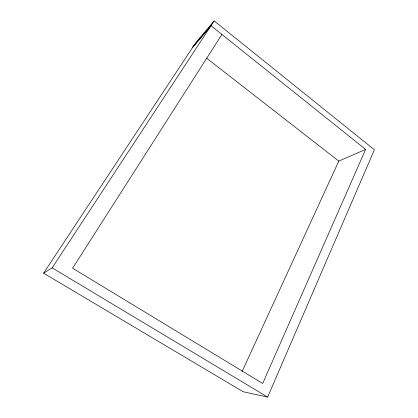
<?xml version="1.0" encoding="UTF-8"?>
<svg xmlns="http://www.w3.org/2000/svg" width="418" height="418" viewBox="0 0 418 418"><rect width="100%" height="100%" fill="white"/><g stroke="black" fill="none" stroke-linecap="round" stroke-linejoin="round"><path stroke-width="0.63" d="M267.64 397.1L374.403 149.769L214.157 20.9L195.702 42.767L43.597 273.179L243.135 391.729L267.64 397.1L52.151 267.86L43.597 273.179M210.996 25.717L192.656 47.318L210.965 25.691L365.64 149.404L262.687 383.463L72.601 268.215L221.911 34.448M242.137 371.461L338.799 161.097L365.64 149.404M52.151 267.86L214.157 20.9M206.539 58.128L338.799 161.097"/></g></svg>
